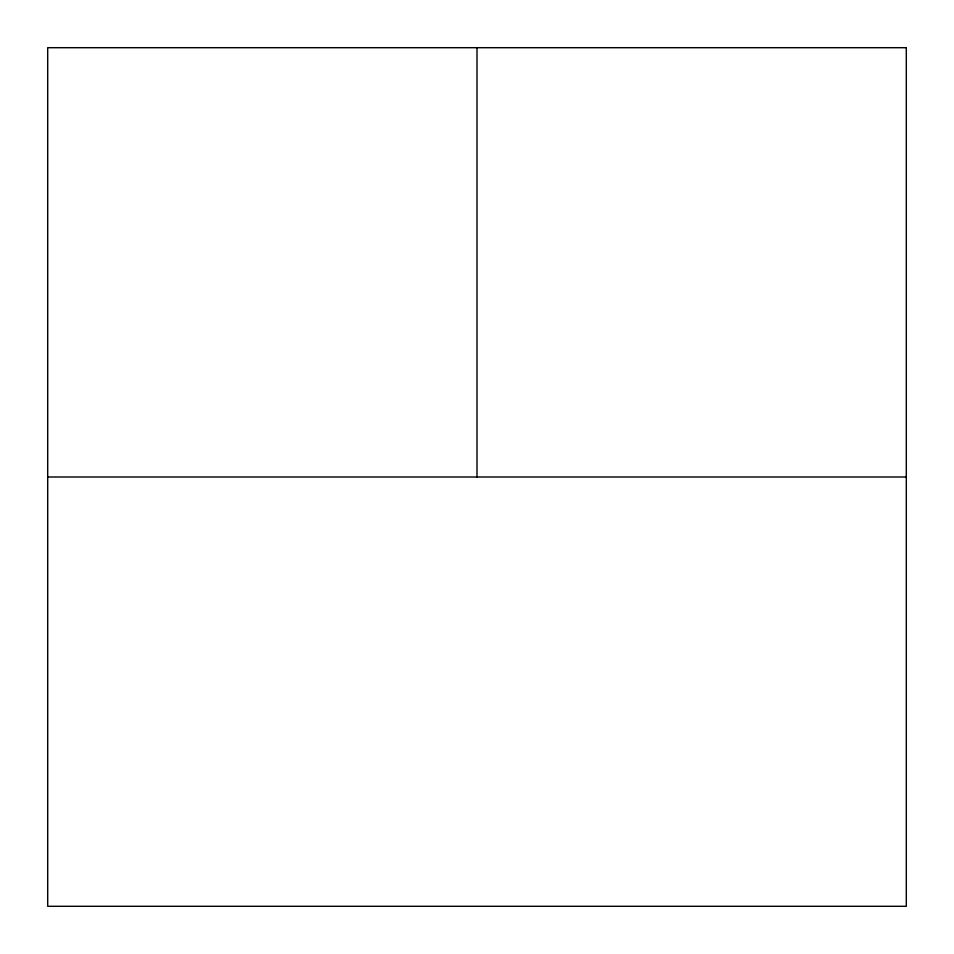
<?xml version="1.0" encoding="UTF-8"?>
<svg xmlns="http://www.w3.org/2000/svg" width="954" height="954" viewBox="0 0 954 954"><rect width="100%" height="100%" fill="white"/><g stroke="black" fill="none" stroke-linecap="round" stroke-linejoin="round"><path stroke-width="1.43" d="M47.7 477L906.3 477M477 47.7L477 477M906.3 47.7L47.7 47.7L47.7 906.3L906.3 906.3L906.3 47.7"/></g></svg>
